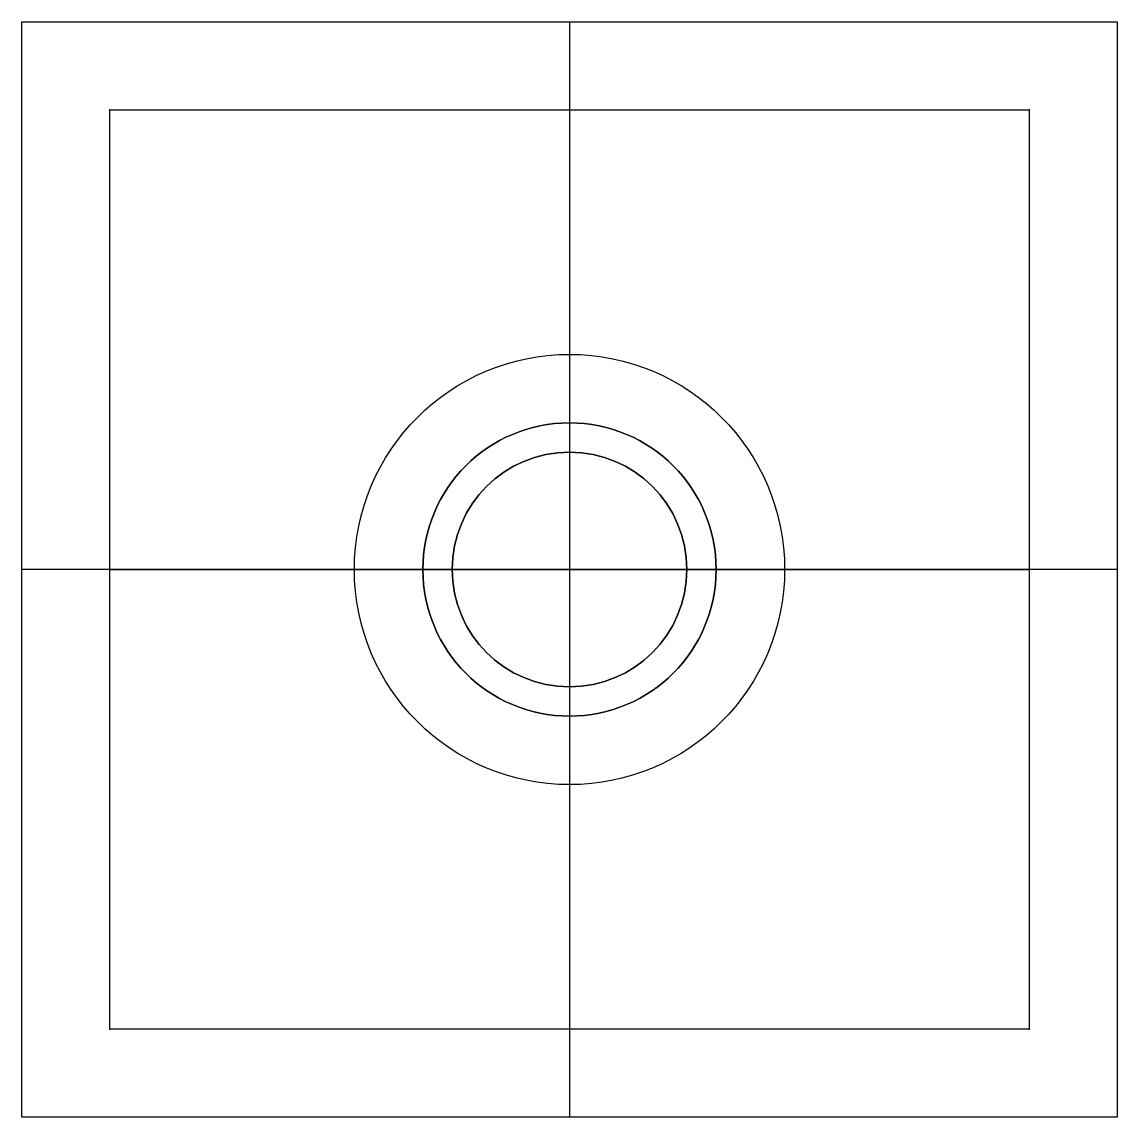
# Model space of a CAD drawing. Header units: centimetres. Extents: x -2.8 to 2.8, y -2.8 to 2.8.
import ezdxf

# ---------------------------------------------------------------- set-up
doc = ezdxf.new("R2010")
doc.units = ezdxf.units.CM
doc.header["$MEASUREMENT"] = 0
doc.layers.add('Stepper Motor Through Hole offset v1_Sketch2', color=7, linetype='Continuous')
doc.layers.add('Stepper Motor Through Hole offset v1_Top profile', color=7, linetype='Continuous')

msp = doc.modelspace()

# ---------------------------------------------------------------- linework, layer by layer
at = {"layer": 'Stepper Motor Through Hole offset v1_Sketch2'}
for p, q in [((-2.8, 2.8, -4.8), (2.8, 2.8, -4.8)), ((-2.8, -2.8, -4.8), (-2.8, 2.8, -4.8)), ((2.8, 2.8, -4.8), (2.8, -2.8, -4.8)), ((2.8, -2.8, -4.8), (-2.8, -2.8, -4.8))]:
    msp.add_line(p, q, dxfattribs=at)
at = {"layer": 'Stepper Motor Through Hole offset v1_Sketch2', "extrusion": (0, 0, -1)}
for radius in [0.75, 0.6]:
    msp.add_circle((0, 0, 4.8), radius, dxfattribs=at)
at = {"layer": 'Stepper Motor Through Hole offset v1_Sketch2'}
msp.add_point((0, 0, -4.8), dxfattribs=at)
at = {"layer": 'Stepper Motor Through Hole offset v1_Top profile'}
for p, q in [((-2.8, -2.8), (-2.8, 2.8)), ((-2.8, 2.8), (2.8, 2.8)), ((0, 2.8), (0, -2.8)), ((2.8, 2.8), (2.8, -2.8)), ((-2.35, 2.35), (2.35, 2.35)), ((-2.35, -2.35), (-2.35, 2.35)), ((0, 2.35), (0, -2.35)), ((2.35, 2.35), (2.35, -2.35)), ((2.8, 0), (-2.8, 0)), ((-2.35, 0), (2.35, 0)), ((2.35, -2.35), (-2.35, -2.35)), ((2.8, -2.8), (-2.8, -2.8))]:
    msp.add_line(p, q, dxfattribs=at)
for radius in [1.1, 0.75, 0.6]:
    msp.add_circle((0, 0), radius, dxfattribs=at)
for p in [(-2.35, 2.35), (2.35, 2.35), (0, 0), (0, 0), (0, 0), (-2.35, -2.35), (2.35, -2.35)]:
    msp.add_point(p, dxfattribs=at)

doc.saveas('drawing.dxf')
